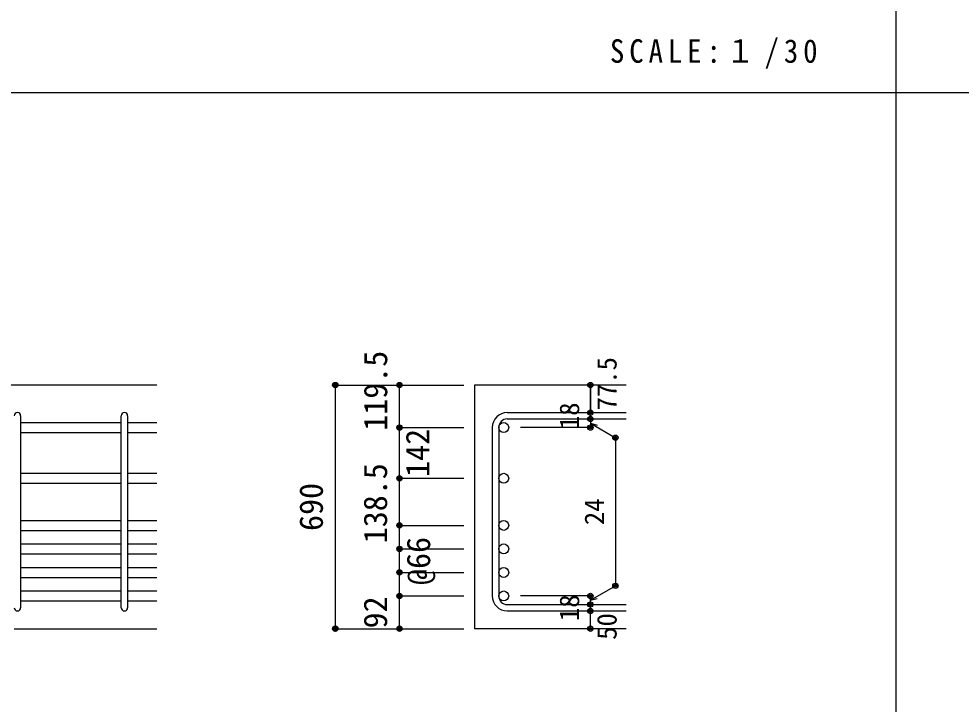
# Model space of a CAD drawing. Units: millimetres at full size, sheet at 1:30; some dimension numbers follow another scale. Extents: x -5973 to 5954, y -4195 to 4201.
# Drawn here: x -3583 to -942, y -1937 to -15 of the extents above; entities that cross this region are included whole.
import ezdxf
from ezdxf.enums import TextEntityAlignment as Align

# ---------------------------------------------------------------- set-up
doc = ezdxf.new("R2010")
doc.units = ezdxf.units.MM
doc.header["$LTSCALE"] = 30
doc.header["$PDMODE"] = 32
doc.header["$PDSIZE"] = 15
for name, color, linetype in [('0-1_躯体線', 2, 'Continuous'), ('0-5_基礎梁筋', 7, 'Continuous'), ('0-6_スタラップ筋', 7, 'Continuous'), ('0-D_寸法', 4, 'Continuous'), ('6-7_文字', 7, 'Continuous'), ('F-0_枠', 6, 'Continuous')]:
    doc.layers.add(name, color=color, linetype=linetype)
doc.styles.add('ＭＳ ゴシック', font='')
doc.styles.get('ＭＳ ゴシック').set_extended_font_data('MS Gothic')

msp = doc.modelspace()

# ---------------------------------------------------------------- linework, layer by layer
at = {"layer": '0-1_躯体線'}
for p, q in [((-3195.8, -1042.16), (-4995.8, -1042.16)), ((-1880.8, -1042.16), (-2305.8, -1042.16)), ((-2305.8, -1042.16), (-2305.8, -1725.66)), ((-3595.8, -1725.66), (-3195.8, -1725.66)), ((-1880.8, -1725.66), (-2305.8, -1725.66))]:
    msp.add_line(p, q, dxfattribs=at)
at = {"layer": '0-5_基礎梁筋'}
for p, q in [((-3577.8, -1147.36), (-3295.8, -1147.36)), ((-3277.8, -1147.36), (-3195.8, -1147.36)), ((-3577.8, -1175.36), (-3295.8, -1175.36)), ((-3277.8, -1175.36), (-3195.8, -1175.36)), ((-3577.8, -1289.66), (-3295.8, -1289.66)), ((-3277.8, -1289.66), (-3195.8, -1289.66)), ((-3577.8, -1317.66), (-3295.8, -1317.66)), ((-3277.8, -1317.66), (-3195.8, -1317.66)), ((-3577.8, -1421.66), (-3295.8, -1421.66)), ((-3277.8, -1421.66), (-3195.8, -1421.66)), ((-3577.8, -1449.66), (-3295.8, -1449.66)), ((-3277.8, -1449.66), (-3195.8, -1449.66)), ((-3577.8, -1487.66), (-3295.8, -1487.66)), ((-3277.8, -1487.66), (-3195.8, -1487.66)), ((-3577.8, -1515.66), (-3295.8, -1515.66)), ((-3277.8, -1515.66), (-3195.8, -1515.66)), ((-3577.8, -1553.66), (-3295.8, -1553.66)), ((-3277.8, -1553.66), (-3195.8, -1553.66)), ((-3577.8, -1581.66), (-3295.8, -1581.66)), ((-3277.8, -1581.66), (-3195.8, -1581.66)), ((-3577.8, -1619.66), (-3295.8, -1619.66)), ((-3277.8, -1619.66), (-3195.8, -1619.66)), ((-3577.8, -1647.66), (-3295.8, -1647.66)), ((-3277.8, -1647.66), (-3195.8, -1647.66))]:
    msp.add_line(p, q, dxfattribs=at)
at = {"layer": '0-5_基礎梁筋', "color": 3}
for centre in [(-2223.8, -1161.36), (-2223.8, -1303.66), (-2223.8, -1435.66), (-2223.8, -1501.66), (-2223.8, -1567.66), (-2223.8, -1633.66)]:
    msp.add_circle(centre, 14, dxfattribs=at)
at = {"layer": '0-6_スタラップ筋'}
for p, q in [((-3577.8, -1128.36), (-3577.8, -1666.66)), ((-3295.8, -1666.66), (-3295.8, -1128.36)), ((-3277.8, -1128.36), (-3277.8, -1666.66)), ((-2213.8, -1119.36), (-1880.8, -1119.36)), ((-2255.8, -1161.36), (-2255.8, -1633.66)), ((-2237.8, -1161.36), (-2237.8, -1633.66)), ((-2213.8, -1137.36), (-1880.8, -1137.36)), ((-2213.8, -1657.66), (-1880.8, -1657.66)), ((-2213.8, -1675.66), (-1880.8, -1675.66))]:
    msp.add_line(p, q, dxfattribs=at)
for centre, radius, start, end in [((-3586.8, -1128.36), 9, 0, 180), ((-3286.8, -1128.36), 9, 0, 180), ((-2213.8, -1161.36), 42, 90, 180), ((-2213.8, -1161.36), 24, 90, 180), ((-2213.8, -1633.66), 42, 180, 270), ((-2213.8, -1633.66), 24, 180, 270), ((-3586.8, -1666.66), 9, 180, 0), ((-3286.8, -1666.66), 9, 180, 0)]:
    msp.add_arc(centre, radius, start, end, dxfattribs=at)
at = {"layer": '0-D_寸法'}
for p, q in [((-2695.8, -1042.16), (-2515.8, -1042.16)), ((-2695.8, -1042.16), (-2695.8, -1725.66)), ((-2515.8, -1161.36), (-2515.8, -1042.16)), ((-2515.8, -1042.16), (-2335.8, -1042.16)), ((-1980.8, -1119.36), (-1980.8, -1042.16)), ((-1980.8, -1042.16), (-1980.8, -1119.36)), ((-1980.8, -1137.36), (-1980.8, -1119.36)), ((-2515.8, -1278.66), (-2515.8, -1161.36)), ((-2515.8, -1161.36), (-2335.8, -1161.36)), ((-1980.8, -1161.36), (-2176.89, -1161.36)), ((-1980.8, -1137.36), (-1980.8, -1161.36)), ((-1980.8, -1149.36), (-1910.74, -1189.81)), ((-1980.8, -1149.36), (-1961.48, -1154.54)), ((-1910.74, -1189.81), (-1910.74, -1605.21)), ((-2515.8, -1435.66), (-2515.8, -1278.66)), ((-2515.8, -1303.66), (-2335.8, -1303.66)), ((-2515.8, -1435.66), (-2335.8, -1435.66)), ((-2515.8, -1633.66), (-2515.8, -1435.66)), ((-2515.8, -1501.66), (-2335.8, -1501.66)), ((-2515.8, -1567.66), (-2335.8, -1567.66)), ((-1980.8, -1645.66), (-1910.74, -1605.21)), ((-2515.8, -1725.66), (-2515.8, -1633.66)), ((-2515.8, -1633.66), (-2335.8, -1633.66)), ((-1980.8, -1633.66), (-2176.89, -1633.66)), ((-1980.8, -1657.66), (-1980.8, -1633.66)), ((-1980.8, -1645.66), (-1961.48, -1640.49)), ((-1980.8, -1675.66), (-1980.8, -1657.66)), ((-1980.8, -1725.66), (-1980.8, -1675.66)), ((-2695.8, -1725.66), (-2515.8, -1725.66)), ((-2515.8, -1725.66), (-2335.8, -1725.66))]:
    msp.add_line(p, q, dxfattribs=at)
for centre, radius in [((-2695.8, -1042.16), 7.2), ((-2695.8, -1042.16), 6.4), ((-2695.8, -1042.16), 5.6), ((-2695.8, -1042.16), 4.8), ((-2695.8, -1042.16), 4), ((-2695.8, -1042.16), 3.2), ((-2695.8, -1042.16), 2.4), ((-2695.8, -1042.16), 1.6), ((-2695.8, -1042.16), 0.8), ((-2515.8, -1042.16), 7.2), ((-2515.8, -1042.16), 6.4), ((-2515.8, -1042.16), 5.6), ((-2515.8, -1042.16), 4.8), ((-2515.8, -1042.16), 4), ((-2515.8, -1042.16), 3.2), ((-2515.8, -1042.16), 2.4), ((-2515.8, -1042.16), 1.6), ((-2515.8, -1042.16), 0.8), ((-1980.8, -1042.16), 4), ((-1980.8, -1042.16), 3.6), ((-1980.8, -1042.16), 3.2), ((-1980.8, -1042.16), 2.8), ((-1980.8, -1042.16), 2.4), ((-1980.8, -1042.16), 2), ((-1980.8, -1042.16), 1.6), ((-1980.8, -1042.16), 1.2), ((-1980.8, -1042.16), 0.8), ((-1980.8, -1042.16), 0.4), ((-1980.8, -1119.36), 4), ((-1980.8, -1137.36), 4), ((-1980.8, -1119.36), 3.6), ((-1980.8, -1137.36), 3.6), ((-1980.8, -1119.36), 3.2), ((-1980.8, -1137.36), 3.2), ((-1980.8, -1119.36), 2.8), ((-1980.8, -1137.36), 2.8), ((-1980.8, -1119.36), 2.4), ((-1980.8, -1137.36), 2.4), ((-1980.8, -1119.36), 2), ((-1980.8, -1137.36), 2), ((-1980.8, -1119.36), 1.6), ((-1980.8, -1119.36), 1.2), ((-1980.8, -1119.36), 0.8), ((-1980.8, -1119.36), 0.4), ((-2515.8, -1161.36), 7.2), ((-2515.8, -1161.36), 6.4), ((-2515.8, -1161.36), 5.6), ((-2515.8, -1161.36), 4.8), ((-2515.8, -1161.36), 4), ((-2515.8, -1161.36), 3.2), ((-2515.8, -1161.36), 2.4), ((-2515.8, -1161.36), 1.6), ((-2515.8, -1161.36), 0.8), ((-1980.8, -1161.36), 4), ((-1980.8, -1161.36), 3.6), ((-1980.8, -1161.36), 3.2), ((-1980.8, -1161.36), 2.8), ((-1980.8, -1161.36), 2.4), ((-1980.8, -1161.36), 2), ((-1980.8, -1137.36), 1.6), ((-1980.8, -1161.36), 1.6), ((-1980.8, -1137.36), 1.2), ((-1980.8, -1161.36), 1.2), ((-1980.8, -1137.36), 0.8), ((-1980.8, -1161.36), 0.8), ((-1980.8, -1137.36), 0.4), ((-1980.8, -1161.36), 0.4), ((-1910.74, -1189.81), 4), ((-1910.74, -1189.81), 3.6), ((-1910.74, -1189.81), 3.2), ((-1910.74, -1189.81), 2.8), ((-1910.74, -1189.81), 2.4), ((-1910.74, -1189.81), 2), ((-1910.74, -1189.81), 1.6), ((-1910.74, -1189.81), 1.2), ((-1910.74, -1189.81), 0.8), ((-1910.74, -1189.81), 0.4), ((-2515.8, -1303.66), 7.2), ((-2515.8, -1303.66), 6.4), ((-2515.8, -1303.66), 5.6), ((-2515.8, -1303.66), 4.8), ((-2515.8, -1303.66), 4), ((-2515.8, -1303.66), 3.2), ((-2515.8, -1303.66), 2.4), ((-2515.8, -1303.66), 1.6), ((-2515.8, -1303.66), 0.8), ((-2515.8, -1435.66), 7.2), ((-2515.8, -1435.66), 6.4), ((-2515.8, -1435.66), 5.6), ((-2515.8, -1435.66), 4.8), ((-2515.8, -1435.66), 4), ((-2515.8, -1435.66), 3.2), ((-2515.8, -1435.66), 2.4), ((-2515.8, -1435.66), 1.6), ((-2515.8, -1435.66), 0.8), ((-2515.8, -1501.66), 7.2), ((-2515.8, -1501.66), 6.4), ((-2515.8, -1501.66), 5.6), ((-2515.8, -1501.66), 4.8), ((-2515.8, -1501.66), 4), ((-2515.8, -1501.66), 3.2), ((-2515.8, -1501.66), 2.4), ((-2515.8, -1501.66), 1.6), ((-2515.8, -1501.66), 0.8), ((-2515.8, -1567.66), 7.2), ((-2515.8, -1567.66), 6.4), ((-2515.8, -1567.66), 5.6), ((-2515.8, -1567.66), 4.8), ((-2515.8, -1567.66), 4), ((-2515.8, -1567.66), 3.2), ((-2515.8, -1567.66), 2.4), ((-2515.8, -1567.66), 1.6), ((-2515.8, -1567.66), 0.8), ((-1910.74, -1605.21), 4), ((-1910.74, -1605.21), 3.6), ((-1910.74, -1605.21), 3.2), ((-1910.74, -1605.21), 2.8), ((-1910.74, -1605.21), 2.4), ((-1910.74, -1605.21), 2), ((-1910.74, -1605.21), 1.6), ((-1910.74, -1605.21), 1.2), ((-1910.74, -1605.21), 0.8), ((-1910.74, -1605.21), 0.4), ((-2515.8, -1633.66), 7.2), ((-2515.8, -1633.66), 6.4), ((-2515.8, -1633.66), 5.6), ((-2515.8, -1633.66), 4.8), ((-2515.8, -1633.66), 4), ((-2515.8, -1633.66), 3.2), ((-2515.8, -1633.66), 2.4), ((-2515.8, -1633.66), 1.6), ((-2515.8, -1633.66), 0.8), ((-1980.8, -1633.66), 4), ((-1980.8, -1633.66), 3.6), ((-1980.8, -1633.66), 3.2), ((-1980.8, -1633.66), 2.8), ((-1980.8, -1633.66), 2.4), ((-1980.8, -1633.66), 2), ((-1980.8, -1633.66), 1.6), ((-1980.8, -1633.66), 1.2), ((-1980.8, -1633.66), 0.8), ((-1980.8, -1633.66), 0.4), ((-1980.8, -1657.66), 4), ((-1980.8, -1657.66), 3.6), ((-1980.8, -1657.66), 3.2), ((-1980.8, -1657.66), 2.8), ((-1980.8, -1657.66), 2.4), ((-1980.8, -1657.66), 2), ((-1980.8, -1657.66), 1.6), ((-1980.8, -1657.66), 1.2), ((-1980.8, -1657.66), 0.8), ((-1980.8, -1657.66), 0.4), ((-1980.8, -1675.66), 4), ((-1980.8, -1675.66), 3.6), ((-1980.8, -1675.66), 3.2), ((-1980.8, -1675.66), 2.8), ((-1980.8, -1675.66), 2.4), ((-1980.8, -1675.66), 2), ((-1980.8, -1675.66), 1.6), ((-1980.8, -1675.66), 1.2), ((-1980.8, -1675.66), 0.8), ((-1980.8, -1675.66), 0.4), ((-2695.8, -1725.66), 7.2), ((-2695.8, -1725.66), 6.4), ((-2695.8, -1725.66), 5.6), ((-2695.8, -1725.66), 4.8), ((-2695.8, -1725.66), 4), ((-2695.8, -1725.66), 3.2), ((-2695.8, -1725.66), 2.4), ((-2695.8, -1725.66), 1.6), ((-2695.8, -1725.66), 0.8), ((-2515.8, -1725.66), 7.2), ((-2515.8, -1725.66), 6.4), ((-2515.8, -1725.66), 5.6), ((-2515.8, -1725.66), 4.8), ((-2515.8, -1725.66), 4), ((-2515.8, -1725.66), 3.2), ((-2515.8, -1725.66), 2.4), ((-2515.8, -1725.66), 1.6), ((-2515.8, -1725.66), 0.8), ((-1980.8, -1725.66), 4), ((-1980.8, -1725.66), 3.6), ((-1980.8, -1725.66), 3.2), ((-1980.8, -1725.66), 2.8), ((-1980.8, -1725.66), 2.4), ((-1980.8, -1725.66), 2), ((-1980.8, -1725.66), 1.6), ((-1980.8, -1725.66), 1.2), ((-1980.8, -1725.66), 0.8), ((-1980.8, -1725.66), 0.4)]:
    msp.add_circle(centre, radius, dxfattribs=at)
at = {"layer": '0-D_寸法', "color": 7}
for p in [(-2695.8, -1042.16), (-2695.8, -1042.16), (-2515.8, -1042.16), (-2515.8, -1042.16), (-1980.8, -1042.16), (-1980.8, -1119.36), (-1980.8, -1137.36), (-2515.8, -1161.36), (-2515.8, -1161.36), (-1980.8, -1161.36), (-1910.74, -1189.81), (-2515.8, -1303.66), (-2515.8, -1303.66), (-2515.8, -1435.66), (-2515.8, -1435.66), (-2515.8, -1501.66), (-2515.8, -1501.66), (-2515.8, -1567.66), (-2515.8, -1567.66), (-1910.74, -1605.21), (-2515.8, -1633.66), (-2515.8, -1633.66), (-1980.8, -1633.66), (-1980.8, -1633.66), (-1980.8, -1657.66), (-1980.8, -1675.66), (-2695.8, -1725.66), (-2695.8, -1725.66), (-2515.8, -1725.66), (-1980.8, -1725.66)]:
    msp.add_point(p, dxfattribs=at)
at = {"layer": 'F-0_枠', "color": 2}
for p, q in [((-1124.64, 4201.15), (-1124.64, -4195.24)), ((-5972.88, -222.05), (3723.6, -222.05))]:
    msp.add_line(p, q, dxfattribs=at)

# ---------------------------------------------------------------- texts
at = {"layer": '0-D_寸法', "style": 'ＭＳ ゴシック'}
for s, height, p in [('119.5', 65.98, (-2530.45, -1170.37)), ('77.5', 54.99, (-1890.8, -1113.36)), ('18', 54.99, (-1995.8, -1165.86)), ('142', 65.98, (-2412.61, -1299.86)), ('138.5', 65.98, (-2530.86, -1485.88)), ('690', 65.98, (-2710.8, -1451.41)), ('24', 54.99, (-1925.74, -1435.01)), ('@66', 65.98, (-2410.05, -1602.78)), ('18', 54.99, (-1995.8, -1704.16)), ('92', 65.98, (-2530.8, -1724.66)), ('50', 54.99, (-1890.8, -1756.66))]:
    msp.add_text(s, height=height, rotation=90, dxfattribs=at).set_placement(p, align=Align.BOTTOM_LEFT)
at = {"layer": '6-7_文字', "color": 2, "insert": (-1925.98, -154.55), "char_height": 65.98, "attachment_point": 7, "style": 'ＭＳ ゴシック'}
msp.add_mtext('\\T1.34;\\W0.9;SCALE:１/30', dxfattribs=at)

doc.saveas('drawing.dxf')
